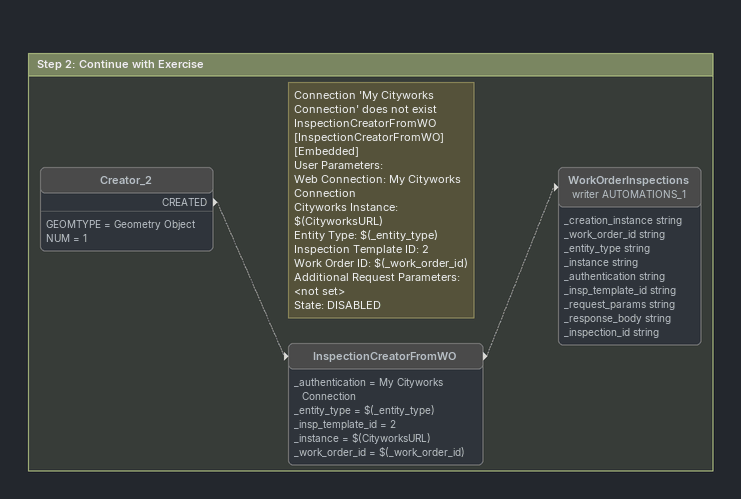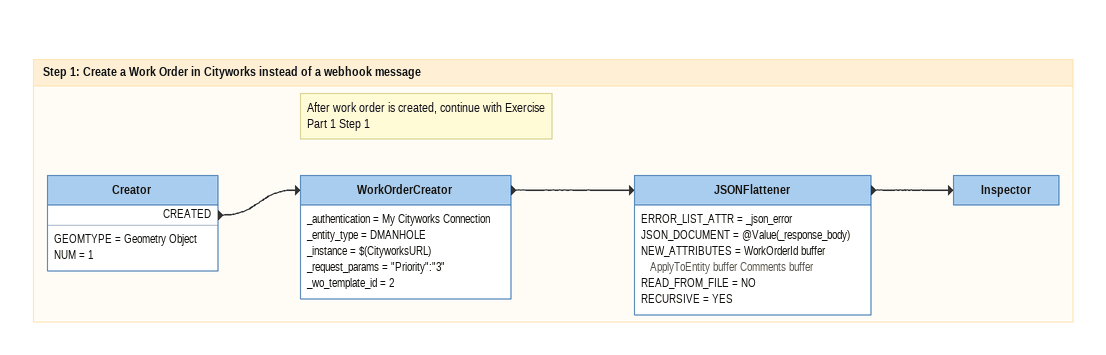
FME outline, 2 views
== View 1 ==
Bookmark: Step 2: Continue with Exercise
Creator_2 [off]
    GEOMTYPE = Geometry Object
    NUM = 1
    CREATED -> InspectionCreatorFromWO [off]
Note: Connection 'My Cityworks Connection' does not exist / InspectionCreatorFromWO [InspectionCreatorFromWO] / [Embedded] / User Parameters: / Web Connection: My Cityworks Connection / Cityworks Instance: $(CityworksURL) / Entity Type: $(_entity_type) / Inspection Template ID: 2 / Work Order ID: $(_work_order_id) / Additional Request Parameters: <not set> / State: DISABLED
InspectionCreatorFromWO [off]
    _authentication = My Cityworks Connection
    _entity_type = $(_entity_type)
    _insp_template_id = 2
    _instance = $(CityworksURL)
    _work_order_id = $(_work_order_id)
    -> WorkOrderInspections (writer AUTOMATIONS_1) [off]
WorkOrderInspections (writer AUTOMATIONS_1) [off]
    attributes: _creation_instance string, _work_order_id string, _entity_type string, _instance string, _authentication string, _insp_template_id string, _request_params string, _response_body string, _inspection_id string

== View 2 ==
Bookmark: Step 1: Create a Work Order in Cityworks instead of a webhook message
Creator
    GEOMTYPE = Geometry Object
    NUM = 1
    CREATED -> WorkOrderCreator
Note: After work order is created, continue with Exercise Part 1 Step 1
WorkOrderCreator
    _authentication = My Cityworks Connection
    _entity_type = DMANHOLE
    _instance = $(CityworksURL)
    _request_params = "Priority":"3"
    _wo_template_id = 2
    -> JSONFlattener
JSONFlattener
    ERROR_LIST_ATTR = _json_error
    JSON_DOCUMENT = @Value(_response_body)
    NEW_ATTRIBUTES = WorkOrderId buffer ApplyToEntity buffer Comments buffer
    READ_FROM_FILE = NO
    RECURSIVE = YES
    -> Inspector
Inspector
